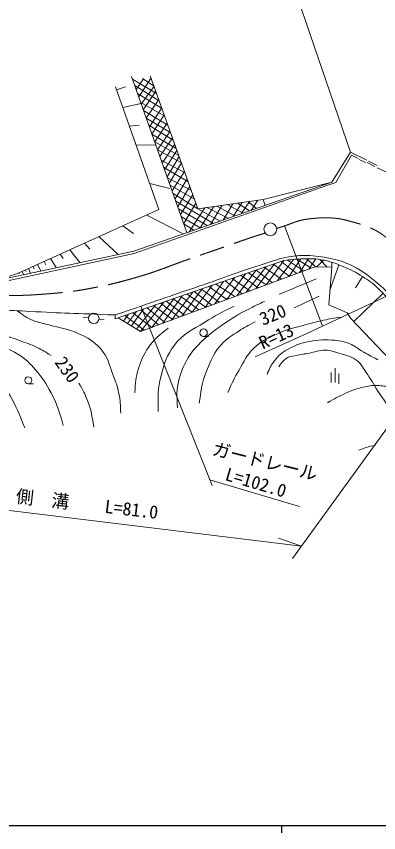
# Model space of a CAD drawing. Units: millimetres, scale not verified. Extents: x 40000 to 680000, y 20000 to 380000.
# Drawn here: x 130968 to 181578, y 204000 to 317937 of the extents above; entities that cross this region are included whole.
import ezdxf
from ezdxf.enums import TextEntityAlignment as Align

# ---------------------------------------------------------------- set-up
doc = ezdxf.new("R2010")
doc.units = ezdxf.units.MM
doc.header["$LTSCALE"] = 1000
doc.linetypes.add('CHAIN', pattern=[18.5, 12, -1.5, 3.5, -1.5])
for name, color, linetype, lineweight in [('M-BMK', 2, 'CHAIN', 13), ('M-TTL-BAND', 7, 'Continuous', 25), ('M-WORK', 1, 'Continuous', 13)]:
    doc.layers.add(name, color=color, linetype=linetype, lineweight=lineweight)
doc.styles.add('ＭＳ ゴシック', font='')
doc.styles.get('ＭＳ ゴシック').set_extended_font_data('MS Gothic')

msp = doc.modelspace()

# ---------------------------------------------------------------- linework, layer by layer
at = {"layer": 'M-BMK'}
for points, knots in [([(71210, 290755), (74795, 290038), (75736, 289844), (78623, 289191), (81946, 288441), (83783, 287921), (87093, 287115), (90147, 286372), (91858, 285956), (94914, 285222), (98887, 284268), (101115, 283739), (105091, 282794), (108452, 281996), (110310, 281436), (113697, 280759), (116660, 280166), (118339, 279915), (121339, 279556), (124071, 279230), (125612, 279091), (128362, 279009), (131068, 278928), (132591, 278985), (135290, 279199), (137541, 279378), (138807, 279500), (141027, 279914), (143876, 280444), (145460, 280833), (148240, 281651), (150935, 282444), (152373, 283108), (155025, 284032), (156986, 284715), (158086, 285092), (160049, 285770), (161638, 286319), (162520, 286653), (164119, 287175), (164748, 287380), (164949, 287447), (165731, 287691)], [0, 0, 0, 0, 1, 1, 1, 2, 2, 2, 3, 3, 3, 4, 4, 4, 5, 5, 5, 6, 6, 6, 7, 7, 7, 8, 8, 8, 9, 9, 9, 10, 10, 10, 11, 11, 11, 12, 12, 12, 13, 13, 13, 14, 14, 14, 14]), ([(167338, 288338), (167861, 288503), (167996, 288547), (168416, 288687), (169177, 288939), (169583, 289142), (170353, 289365), (171067, 289571), (171486, 289625), (172226, 289703), (173451, 289833), (174150, 289857), (175379, 289767), (176427, 289690), (176998, 289488), (178013, 289217), (179154, 288912), (179788, 288696), (180859, 288201), (181503, 287903), (181824, 287655), (182404, 287249), (183218, 286679), (183673, 286345), (184372, 285640), (185108, 284900), (185496, 284452), (186097, 283598), (186739, 282685), (187022, 282122), (187578, 281154), (188401, 279723), (188799, 278886), (189557, 277419), (189822, 276906), (189909, 276585), (190209, 276091), (191014, 274764), (191487, 274027), (192447, 272806), (193335, 271676), (193850, 271052), (194859, 270029), (195707, 269168), (196255, 268760), (197192, 267997), (197950, 267380), (198360, 267011), (199176, 266473), (200549, 265569), (201346, 265092), (202826, 264378), (204250, 263692), (205060, 263318), (206556, 262807), (208196, 262248), (209131, 261938), (210841, 261664), (212565, 261389), (213555, 261380), (215301, 261379), (216698, 261377), (217486, 261379), (218872, 261553), (220931, 261813), (222106, 261904), (224109, 262442), (224897, 262654), (225322, 262827), (226093, 263093), (227464, 263564), (228222, 263855), (229585, 264347), (232216, 265296), (233684, 265840), (236314, 266791), (239239, 267848), (240878, 268438), (243806, 269489), (247138, 270686), (248182, 271058), (252342, 272542)], [0, 0, 0, 0, 1, 1, 1, 2, 2, 2, 3, 3, 3, 4, 4, 4, 5, 5, 5, 6, 6, 6, 7, 7, 7, 8, 8, 8, 9, 9, 9, 10, 10, 10, 11, 11, 11, 12, 12, 12, 13, 13, 13, 14, 14, 14, 15, 15, 15, 16, 16, 16, 17, 17, 17, 18, 18, 18, 19, 19, 19, 20, 20, 20, 21, 21, 21, 22, 22, 22, 23, 23, 23, 24, 24, 24, 25, 25, 25, 26, 26, 26, 27, 27, 27, 27])]:
    msp.add_open_spline(points, degree=3, knots=knots, dxfattribs=at)
at = {"layer": 'M-TTL-BAND'}
for p, q in [((40000, 205000), (579000, 205000)), ((168000, 205000), (168000, 204000))]:
    msp.add_line(p, q, dxfattribs=at)
at = {"layer": 'M-WORK'}
for p, q in [((177644, 299001), (166782, 330726)), ((154804, 287751), (147041, 309556)), ((147173, 309185), (150563, 307184)), ((148752, 309211), (147699, 307708)), ((149795, 309330), (148058, 306700)), ((148591, 309261), (150207, 308177)), ((149683, 309643), (156321, 291086)), ((144967, 307669), (146206, 308082)), ((147501, 308264), (150929, 306159)), ((150207, 308177), (148419, 305686)), ((147896, 307156), (151321, 305062)), ((150445, 307512), (148701, 304894)), ((145840, 305209), (148391, 305765)), ((148337, 305917), (151706, 303987)), ((150863, 306344), (149111, 303742)), ((148740, 304784), (152147, 302755)), ((151280, 305177), (149556, 302493)), ((149111, 303742), (152516, 301724)), ((151634, 304189), (149906, 301508)), ((146765, 302600), (148141, 302741)), ((149458, 302768), (152893, 300668)), ((152044, 303042), (150300, 300402)), ((149906, 301508), (153313, 299496)), ((152455, 301892), (150696, 299289)), ((152781, 300984), (151023, 298370)), ((147690, 299992), (150457, 299961)), ((150300, 300402), (153663, 298516)), ((153101, 300086), (151357, 297433)), ((150696, 299289), (154028, 297497)), ((153407, 299232), (151677, 296535)), ((151206, 297859), (154531, 296090)), ((153716, 298369), (152038, 295521)), ((154028, 297497), (152339, 294676)), ((179739, 297538), (178871, 297972)), ((181040, 296966), (179972, 297517)), ((180173, 297707), (181379, 297115)), ((151547, 296900), (154983, 294827)), ((154455, 296302), (152722, 293600)), ((181368, 296787), (183104, 295993)), ((152087, 295382), (155415, 293618)), ((154832, 295249), (153133, 292446)), ((149607, 294586), (152389, 293889)), ((152439, 294395), (155840, 292431)), ((155200, 294220), (153531, 291326)), ((152862, 293207), (156321, 291086)), ((155627, 293027), (153901, 290289)), ((153237, 292153), (158515, 289039)), ((154353, 289018), (156046, 291855)), ((161188, 291779), (159845, 289501)), ((162498, 291966), (161258, 289992)), ((161868, 291876), (163547, 290787)), ((163598, 292123), (162355, 290373)), ((163289, 292079), (164508, 291121)), ((163751, 290858), (164687, 292278)), ((165432, 292384), (165744, 291550)), ((153629, 291052), (157640, 288736)), ((155129, 287863), (157291, 291224)), ((156321, 291086), (159434, 289359)), ((158547, 291403), (156658, 288394)), ((157556, 291261), (160572, 289754)), ((159705, 291568), (158076, 288887)), ((158972, 291463), (161496, 290075)), ((160399, 291667), (162669, 290482)), ((149176, 290181), (154283, 287570)), ((154018, 289960), (156658, 288394)), ((145853, 288679), (147350, 287638)), ((154391, 288913), (155764, 288084)), ((173733, 274694), (168416, 288687)), ((142531, 287177), (145215, 284710)), ((140488, 286254), (141247, 285430)), ((138445, 285331), (139822, 283562)), ((134848, 283705), (135094, 283270)), ((135758, 284116), (136531, 282861)), ((137102, 284724), (137522, 284118)), ((144760, 275712), (168334, 283835)), ((165885, 280467), (168334, 283835)), ((167449, 281047), (169671, 283997)), ((171086, 282396), (168828, 283903)), ((169086, 281654), (170718, 284071)), ((172145, 282789), (170176, 284045)), ((170498, 282178), (171790, 284106)), ((172786, 282976), (171506, 284102)), ((171821, 282669), (172785, 284071)), ((172962, 282972), (173883, 283885)), ((174365, 282944), (173356, 284000)), ((132687, 282728), (132971, 282103)), ((133312, 283011), (133463, 282702)), ((133938, 283294), (134397, 282407)), ((163075, 279425), (165842, 282976)), ((164434, 279929), (167038, 283389)), ((168027, 281262), (165627, 282902)), ((169086, 281654), (166882, 283335)), ((170147, 282048), (167947, 283702)), ((175997, 283193), (174773, 279709)), ((131320, 282110), (131371, 281978)), ((131776, 282316), (131952, 281886)), ((132231, 282522), (132323, 282309)), ((158647, 277782), (161438, 281459)), ((160347, 278413), (162972, 281987)), ((161788, 278947), (164448, 282496)), ((164768, 280053), (162360, 281776)), ((165885, 280467), (163384, 282129)), ((166722, 280778), (164448, 282496)), ((179322, 281610), (178336, 280049)), ((155537, 276628), (158307, 280380)), ((157326, 277292), (159910, 280932)), ((158830, 280560), (161497, 278839)), ((162495, 279210), (160154, 281016)), ((163572, 279609), (161099, 281342)), ((152625, 275548), (155612, 279451)), ((154077, 276087), (156906, 279897)), ((157451, 277338), (154829, 279181)), ((158283, 277647), (155799, 279516)), ((159289, 278020), (156822, 279868)), ((160347, 278413), (157852, 280223)), ((182146, 279253), (178084, 275354)), ((148332, 273956), (151566, 278057)), ((149879, 274529), (153021, 278558)), ((151423, 275102), (154137, 278943)), ((151899, 278172), (154442, 276222)), ((155537, 276628), (152890, 278513)), ((156442, 276964), (153899, 278861)), ((147059, 274719), (148715, 277075)), ((147773, 274291), (150399, 277655)), ((148353, 276950), (150844, 274887)), ((158305, 252451), (148377, 277475)), ((149257, 277261), (151726, 275215)), ((150137, 277564), (152798, 275612)), ((153721, 275955), (151116, 277902)), ((141051, 275845), (140292, 275924)), ((144760, 275712), (144767, 276260)), ((145935, 275394), (146621, 276353)), ((146146, 276189), (148844, 274145)), ((146487, 275063), (147735, 276737)), ((147222, 276560), (149879, 274529)), ((142499, 275618), (143226, 275581)), ((157131, 273262), (157819, 273262)), ((174953, 268233), (174960, 266850)), ((175496, 268839), (175503, 266815)), ((176004, 268042), (176004, 266667)), ((132626, 266659), (133373, 266660)), ((169538, 242246), (186864, 266163)), ((157984, 253260), (170523, 249543)), ((119602, 250198), (170810, 244002)), ((170810, 244002), (167579, 245125))]:
    msp.add_line(p, q, dxfattribs=at)
for points in [[(108776, 284206), (111705, 283470), (127988, 281042), (131143, 282030), (150894, 290958), (144809, 308116)], [(178691, 298109), (177803, 298543), (175570, 294766), (174326, 294331)], [(175037, 294778), (177644, 299001), (179908, 297866)], [(70510, 293304), (110776, 283348), (127952, 280670), (147406, 284832), (174326, 294331)], [(127988, 281042), (147370, 285169), (175037, 294778)], [(156321, 291086), (165432, 292384), (175037, 294778)], [(145170, 275853), (148332, 273956), (172655, 282978), (175035, 282931), (175035, 283610)], [(175035, 282931), (174606, 277662), (177158, 276538)], [(164340, 270391), (171554, 273676), (187373, 281068)], [(177158, 276538), (177694, 275762), (187052, 265966)]]:
    msp.add_lwpolyline(points, dxfattribs=at)
for centre, radius in [((166452, 288219), 894), ((141782, 275779), 734), ((157124, 273784), 522), ((132640, 267135), 476)]:
    msp.add_circle(centre, radius, dxfattribs=at)
for points, knots in [([(69875, 288508), (75442, 287325), (76855, 287027), (81320, 286041), (85411, 285138), (87694, 284598), (91783, 283685), (95994, 282744), (98353, 282218), (102567, 281292), (105718, 280600), (107488, 280239), (110638, 279542), (112118, 279214), (112932, 278961), (114423, 278685), (116795, 278246), (118135, 278049), (120529, 277757), (123631, 277378), (125376, 277226), (128493, 277007), (130193, 276887), (131147, 276849), (132849, 276757), (137502, 276506), (138985, 276472), (144767, 276260)], [0, 0, 0, 0, 1, 1, 1, 2, 2, 2, 3, 3, 3, 4, 4, 4, 5, 5, 5, 6, 6, 6, 7, 7, 7, 8, 8, 8, 9, 9, 9, 9]), ([(144767, 276260), (150534, 278226), (151980, 278718), (156600, 280302), (160155, 281520), (162111, 282314), (165700, 283428), (166985, 283827), (167682, 284166), (169009, 284381), (169966, 284535), (170516, 284561), (171485, 284547), (172815, 284528), (173562, 284406), (174866, 284143), (176059, 283902), (176715, 283659), (177818, 283143), (179601, 282307), (180441, 281518), (181944, 280246), (182635, 279662), (182920, 279223), (183484, 278516), (184239, 277570), (184551, 276956), (185166, 275913), (185586, 275202), (185749, 274763), (186150, 274041), (186555, 273312), (186766, 272892), (187229, 272200), (187866, 271248), (188299, 270769), (189023, 269882), (189931, 268769), (190435, 268136), (191451, 267121), (192822, 265752), (193652, 265040), (195189, 263859), (196485, 262864), (197229, 262322), (198627, 261476), (200143, 260560), (201019, 260080), (202638, 259360), (204366, 258591), (205383, 258253), (207211, 257767), (209614, 257130), (211001, 256851), (213480, 256672), (216320, 256468), (217939, 256516), (220769, 256831), (222620, 257037), (223627, 257365), (225435, 257815), (226798, 258154), (227550, 258393), (228879, 258847), (230150, 259280), (230840, 259587), (232095, 260065), (234222, 260874), (235530, 261073), (237539, 262144), (238590, 262704), (239065, 263206), (240062, 263858), (240874, 264389), (241139, 264557), (242157, 265191)], [0, 0, 0, 0, 1, 1, 1, 2, 2, 2, 3, 3, 3, 4, 4, 4, 5, 5, 5, 6, 6, 6, 7, 7, 7, 8, 8, 8, 9, 9, 9, 10, 10, 10, 11, 11, 11, 12, 12, 12, 13, 13, 13, 14, 14, 14, 15, 15, 15, 16, 16, 16, 17, 17, 17, 18, 18, 18, 19, 19, 19, 20, 20, 20, 21, 21, 21, 22, 22, 22, 23, 23, 23, 24, 24, 24, 25, 25, 25, 25]), ([(168334, 283835), (169442, 283994), (169783, 284033), (170718, 284071), (171829, 284116), (172468, 284158), (173564, 283965), (174800, 283748), (175471, 283490), (176632, 283013), (177732, 282562), (178327, 282243), (179330, 281606), (180257, 281018), (180781, 280672), (181574, 279913), (182352, 279168), (182742, 278696), (183383, 277829), (183858, 277185), (184079, 276792), (184504, 276114), (184743, 275735), (184895, 275531), (185097, 275130), (185397, 274537), (185307, 274088), (185658, 273522), (185883, 273159), (186064, 272993), (186324, 272655), (187339, 271335), (187660, 270924), (188932, 269285)], [0, 0, 0, 0, 1, 1, 1, 2, 2, 2, 3, 3, 3, 4, 4, 4, 5, 5, 5, 6, 6, 6, 7, 7, 7, 8, 8, 8, 9, 9, 9, 10, 10, 10, 11, 11, 11, 11]), ([(132137, 260501), (131264, 262663), (131042, 263367), (130042, 265048), (129497, 265966), (129266, 266548), (128543, 267334), (127142, 268855), (126214, 269614), (124448, 270690), (122128, 272104), (120462, 272143), (117853, 272904), (114684, 273830), (112868, 274200), (109664, 274999), (107992, 275416), (107036, 275573), (105379, 276047), (103519, 276578), (102520, 277011), (100681, 277610), (97979, 278491), (97110, 278750), (93738, 279787)], [0, 0, 0, 0, 1, 1, 1, 2, 2, 2, 3, 3, 3, 4, 4, 4, 5, 5, 5, 6, 6, 6, 7, 7, 7, 8, 8, 8, 8]), ([(153481, 263315), (153392, 265033), (153312, 265724), (153683, 267196), (153977, 268361), (154247, 268999), (154826, 270052), (155284, 270887), (155655, 271295), (156307, 271989), (157661, 273429), (158594, 274074), (160222, 275195), (161613, 276152), (162462, 276588), (163967, 277353), (164607, 277678), (164822, 277791), (165618, 278157)], [0, 0, 0, 0, 1, 1, 1, 2, 2, 2, 3, 3, 3, 4, 4, 4, 5, 5, 5, 6, 6, 6, 6]), ([(137516, 260818), (136908, 262945), (136731, 263715), (135825, 265389), (135105, 266721), (134664, 267470), (133659, 268603), (132842, 269525), (132352, 270054), (131302, 270698), (129662, 271705), (128592, 272005), (126779, 272650), (125160, 273226), (124200, 273383), (122565, 273912), (120923, 274444), (120049, 274880), (118399, 275388), (117106, 275786), (116349, 275893), (115042, 276245), (114027, 276518), (113703, 276609), (112450, 276968)], [0, 0, 0, 0, 1, 1, 1, 2, 2, 2, 3, 3, 3, 4, 4, 4, 5, 5, 5, 6, 6, 6, 7, 7, 7, 8, 8, 8, 8]), ([(117130, 277370), (121677, 275978), (122919, 275624), (126612, 274364), (128449, 273738), (129484, 273402), (131302, 272722), (132311, 272344), (132909, 272203), (133873, 271722), (134664, 271327), (134947, 271155), (135825, 270579)], [0, 0, 0, 0, 1, 1, 1, 2, 2, 2, 3, 3, 3, 4, 4, 4, 4]), ([(150789, 262775), (150741, 264986), (150703, 265863), (151193, 267750), (151649, 269504), (151935, 270565), (153026, 272012), (154284, 273678), (155522, 274123), (157285, 275243), (158834, 276226), (159441, 276537), (161409, 277489)], [0, 0, 0, 0, 1, 1, 1, 2, 2, 2, 3, 3, 3, 4, 4, 4, 4]), ([(145550, 262556), (145513, 263804), (145497, 264226), (145289, 265270), (145075, 266340), (144853, 266920), (144455, 267937), (143893, 269374), (143807, 270369), (142765, 271508), (141759, 272608), (140986, 273070), (139623, 273674), (138108, 274345), (137145, 274412), (135552, 274864), (134679, 275112), (134152, 275136), (133314, 275483), (132363, 275878), (131999, 276164), (131088, 276849)], [0, 0, 0, 0, 1, 1, 1, 2, 2, 2, 3, 3, 3, 4, 4, 4, 5, 5, 5, 6, 6, 6, 7, 7, 7, 7]), ([(160488, 265433), (161179, 266936), (161389, 267386), (162083, 268575), (162806, 269813), (163116, 270609), (164131, 271622), (165144, 272634), (165962, 272924), (167249, 273551), (168873, 274341), (169920, 274451), (171654, 274955), (172517, 275206), (173004, 275338), (173884, 275526), (174869, 275736), (175217, 275779), (176430, 275942)], [0, 0, 0, 0, 1, 1, 1, 2, 2, 2, 3, 3, 3, 4, 4, 4, 5, 5, 5, 6, 6, 6, 6]), ([(156513, 263935), (156877, 266279), (156930, 267197), (157798, 269077), (158372, 270318), (158641, 271095), (159576, 272092), (160409, 272982), (161011, 273353), (162036, 274013), (162899, 274569), (163240, 274748), (164337, 275283)], [0, 0, 0, 0, 1, 1, 1, 2, 2, 2, 3, 3, 3, 4, 4, 4, 4]), ([(147527, 265393), (147609, 266918), (147632, 267499), (148027, 268774), (148402, 269982), (148699, 270655), (149408, 271702), (150256, 272955), (150845, 273358), (152193, 274392)], [0, 0, 0, 0, 1, 1, 1, 2, 2, 2, 3, 3, 3, 3]), ([(165995, 267948), (166335, 268813), (166496, 269159), (166995, 269821), (167600, 270625), (168068, 271012), (168947, 271503), (169844, 272005), (170407, 272198), (171407, 272440), (172792, 272774), (173619, 272823), (175041, 272741), (176039, 272684), (176618, 272597), (177549, 272233), (178243, 271962), (178539, 271623), (179184, 271249), (180062, 270741), (180362, 270590), (181469, 270011)], [0, 0, 0, 0, 1, 1, 1, 2, 2, 2, 3, 3, 3, 4, 4, 4, 5, 5, 5, 6, 6, 6, 7, 7, 7, 7]), ([(167645, 269027), (168054, 269635), (168254, 269984), (168867, 270297), (169367, 270552), (169716, 270512), (170264, 270630), (171022, 270794), (171457, 270835), (172216, 270995), (172845, 271128), (173177, 271350), (173819, 271360), (174685, 271375), (175163, 271176), (175994, 270932), (176963, 270647), (177567, 270559), (178406, 269995), (179127, 269511), (179293, 268969), (179803, 268266), (180517, 267279), (180787, 266640), (181469, 265631), (182074, 264736), (182400, 264223), (183072, 263377), (183811, 262449), (184308, 262000), (185072, 261092), (185771, 260261), (186190, 259814), (186814, 258925), (187495, 257953), (187766, 257337), (188409, 256338), (189251, 255030), (189799, 254348), (190664, 253054), (192515, 250287), (193386, 248624), (195301, 245900), (196259, 244536), (196576, 244081), (197804, 242444)], [0, 0, 0, 0, 1, 1, 1, 2, 2, 2, 3, 3, 3, 4, 4, 4, 5, 5, 5, 6, 6, 6, 7, 7, 7, 8, 8, 8, 9, 9, 9, 10, 10, 10, 11, 11, 11, 12, 12, 12, 13, 13, 13, 14, 14, 14, 15, 15, 15, 15]), ([(139718, 266722), (140338, 265670), (140523, 265293), (140908, 264318), (141460, 262923), (141512, 262306), (141789, 260580)], [0, 0, 0, 0, 1, 1, 1, 2, 2, 2, 2]), ([(174444, 263977), (175524, 264638), (175867, 264847), (176841, 265279), (177820, 265713), (178384, 265946), (179428, 266183), (180170, 266352), (180603, 266433), (181364, 266406), (182093, 266379), (182526, 266354), (183205, 266088), (183992, 265781), (184376, 265478), (185078, 265009), (186390, 264131), (187076, 263569), (188332, 262612), (190467, 260986), (191647, 260054), (193728, 258359), (194703, 257565), (195185, 257043), (196172, 256264), (197413, 255284), (198057, 254655), (199410, 253836), (200555, 253142), (201231, 252797), (202473, 252296), (203882, 251728), (204676, 251363), (206171, 251090), (207492, 250849), (208257, 250771), (209599, 250820), (211463, 250889), (212521, 250965), (214344, 251360), (215317, 251570), (215852, 251737), (216804, 252026), (219395, 252813), (220847, 253256), (223407, 254137), (224631, 254559), (225347, 254727), (226517, 255280), (227088, 255549), (227452, 255714), (227835, 256216), (228055, 256505), (228146, 256654), (228295, 257026)], [0, 0, 0, 0, 1, 1, 1, 2, 2, 2, 3, 3, 3, 4, 4, 4, 5, 5, 5, 6, 6, 6, 7, 7, 7, 8, 8, 8, 9, 9, 9, 10, 10, 10, 11, 11, 11, 12, 12, 12, 13, 13, 13, 14, 14, 14, 15, 15, 15, 16, 16, 16, 17, 17, 17, 18, 18, 18, 18]), ([(178799, 257369), (179271, 257565), (179412, 257619), (179815, 257750), (180326, 257916), (180514, 257951), (181148, 258089)], [0, 0, 0, 0, 1, 1, 1, 2, 2, 2, 2])]:
    msp.add_open_spline(points, degree=3, knots=knots, dxfattribs=at)
for points in [[(167686, 279137), (170257, 280209), (170257, 280209), (172828, 281280)], [(169781, 277249), (171527, 278066), (171527, 278066), (173273, 278883)]]:
    msp.add_open_spline(points, degree=3, dxfattribs=at)

# ---------------------------------------------------------------- texts
at = {"layer": 'M-WORK', "style": 'ＭＳ ゴシック'}
for s, rotation, p in [('320', 22.212, (165612, 274242)), ('R=13', 24.487, (165616, 270915)), ('230', 305.47, (135793, 269307)), ('ガードレール', 345.871, (158072, 256233)), ('L=102.0', 343.491, (159839, 252710)), ('側\u3000溝\u3000\u3000L=81.0', 353.389, (130754, 249540))]:
    msp.add_text(s, height=1833, rotation=rotation, dxfattribs=at).set_placement(p, align=Align.BOTTOM_LEFT)

doc.saveas('drawing.dxf')
